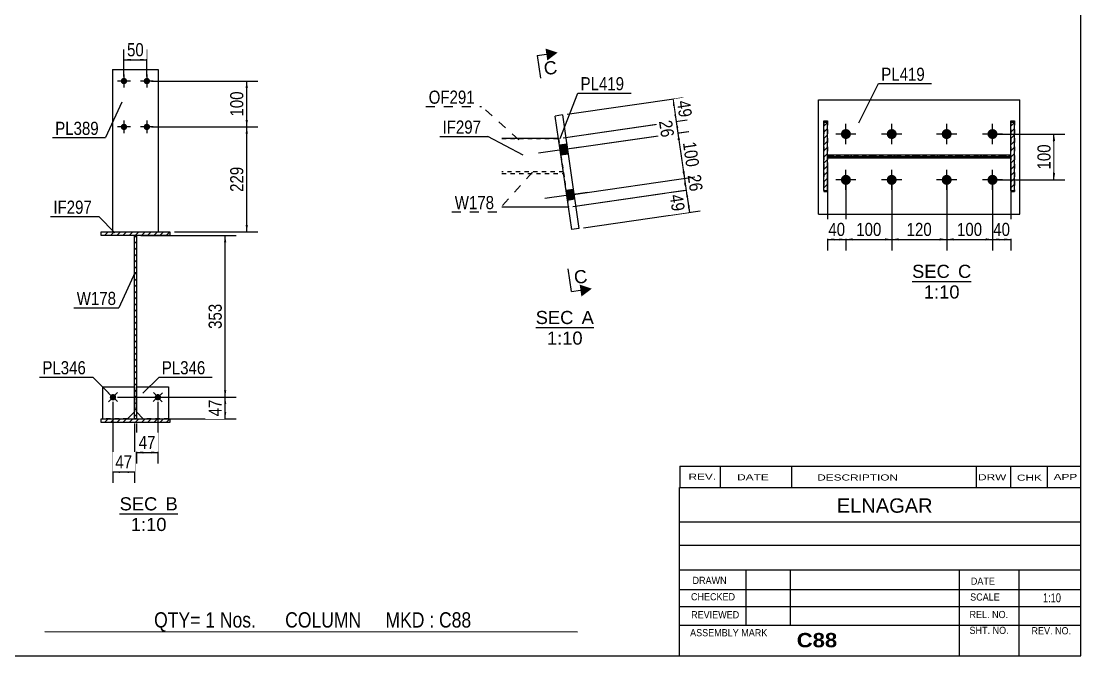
# Model space of a CAD drawing. Header units: millimetres. Extents: x -305 to 97, y -166 to 111.
# Drawn here: x -134.1 to 97.2, y -165.7 to -27.2 of the extents above; entities that cross this region are included whole.
import ezdxf

# ---------------------------------------------------------------- set-up
doc = ezdxf.new("R2010")
doc.units = ezdxf.units.MM
doc.linetypes.add('DXK_LINE_DOT1', pattern=[1.8814, 0.9407, -0.9407])
doc.linetypes.add('DXK_LINE_DOT2', pattern=[3.9198, 1.9599, -1.9599])
doc.styles.add('Arial', font='ARIAL.TTF', dxfattribs={"height": 0.2})
doc.styles.add('Arial Bold', font='ARIALBD.TTF', dxfattribs={"height": 0.2})
doc.styles.add('Arial Narrow', font='ARIALN.TTF', dxfattribs={"height": 0.2})

# ---------------------------------------------------------------- blocks, each defined once
blk = doc.blocks.new('Unknown-624481099-6954')
at = {"color": 5, "linetype": 'Continuous'}
for p, q in [((97.18, -165.67), (97.18, 111.33)), ((-302.82, -165.67), (97.18, -165.67))]:
    blk.add_line(p, q, dxfattribs=at)
blk = doc.blocks.new('Unknown-624481099-12 - 7461')
at = {"color": 1, "linetype": 'Continuous'}
blk.add_line((-21.82, -94.02), (-9.13, -94.02), dxfattribs=at)
at = {"color": 0, "linetype": 'Continuous'}
for points in [[(-13.6, -93.27), (-13.6, -90.27), (-21.82, -90.27), (-21.82, -93.27)], [(-9.13, -93.27), (-9.13, -90.27), (-11.8, -90.27), (-11.8, -93.27)], [(-11.59, -97.77), (-11.59, -94.77), (-19.37, -94.77), (-19.37, -97.77)]]:
    blk.add_wipeout(points, dxfattribs=at)
at = {"color": 136, "linetype": 'Continuous', "style": 'Arial'}
for s, height, p in [('SEC', 2.865, (-21.82, -93.27)), ('A', 2.87, (-11.8, -93.27)), ('1:10', 2.865, (-19.37, -97.77))]:
    blk.add_text(s, height=height, dxfattribs=at).set_placement(p)
blk = doc.blocks.new('Unknown-624481099-13 - 8792')
at = {"color": 1, "linetype": 'Continuous'}
blk.add_line((-112.65, -134.69), (-99.96, -134.69), dxfattribs=at)
at = {"color": 0, "linetype": 'Continuous'}
for points in [[(-104.43, -133.94), (-104.43, -130.94), (-112.65, -130.94), (-112.65, -133.94)], [(-99.96, -133.94), (-99.96, -130.94), (-102.63, -130.94), (-102.63, -133.94)], [(-102.41, -138.44), (-102.41, -135.44), (-110.2, -135.44), (-110.2, -138.44)]]:
    blk.add_wipeout(points, dxfattribs=at)
at = {"color": 136, "linetype": 'Continuous', "style": 'Arial'}
for s, height, p in [('SEC', 2.865, (-112.65, -133.94)), ('B', 2.87, (-102.63, -133.94)), ('1:10', 2.865, (-110.2, -138.44))]:
    blk.add_text(s, height=height, dxfattribs=at).set_placement(p)
blk = doc.blocks.new('Unknown-624481099-14 - 9789')
at = {"color": 1, "linetype": 'Continuous'}
blk.add_line((60.35, -83.95), (73.26, -83.95), dxfattribs=at)
at = {"color": 0, "linetype": 'Continuous'}
for points in [[(68.57, -83.2), (68.57, -80.2), (60.35, -80.2), (60.35, -83.2)], [(73.26, -83.2), (73.26, -80.2), (70.37, -80.2), (70.37, -83.2)], [(70.7, -87.7), (70.7, -84.7), (62.92, -84.7), (62.92, -87.7)]]:
    blk.add_wipeout(points, dxfattribs=at)
at = {"color": 136, "linetype": 'Continuous', "style": 'Arial'}
for s, height, p in [('SEC', 2.865, (60.35, -83.2)), ('C', 2.87, (70.37, -83.2)), ('1:10', 2.865, (62.92, -87.7))]:
    blk.add_text(s, height=height, dxfattribs=at).set_placement(p)
blk = doc.blocks.new('Part-624481099-7464 - 7461')
at = {"color": 7, "linetype": 'DXK_LINE_DOT1'}
for p, q in [((-29.2, -52.74), (-16.84, -52.74)), ((-16.84, -52.74), (-14.67, -67.74)), ((-14.67, -67.74), (-29.2, -67.74))]:
    blk.add_line(p, q, dxfattribs=at)
blk = doc.blocks.new('Part-624481099-7465 - 7461')
at = {"color": 2, "linetype": 'Continuous'}
for p, q in [((-16.84, -52.74), (-29.2, -52.74)), ((-14.67, -67.74), (-29.2, -67.74))]:
    blk.add_line(p, q, dxfattribs=at)
blk = doc.blocks.new('Part-624481099-7466 - 7461')
at = {"color": 2, "linetype": 'Continuous'}
for p, q in [((-15.96, -47.64), (-17.54, -47.87)), ((-13.96, -72.62), (-17.54, -47.87)), ((-15.96, -47.64), (-12.38, -72.39)), ((-12.38, -72.39), (-13.96, -72.62))]:
    blk.add_line(p, q, dxfattribs=at)
blk = doc.blocks.new('Part-624481099-7484 - 7461')
at = {"color": 7, "linetype": 'DXK_LINE_DOT1'}
for p, q in [((-15.78, -60.04), (-29.2, -60.04)), ((-15.78, -60.44), (-15.78, -60.04)), ((-29.2, -60.44), (-15.78, -60.44))]:
    blk.add_line(p, q, dxfattribs=at)
blk = doc.blocks.new('Bolt-624481099-7485 - 7461')
at = {"linetype": 'Continuous'}
for points in [[(-14.73, -56.16), (-15.04, -53.98), (-16.62, -54.21), (-16.31, -56.38)], [(-14.73, -56.16), (-15.04, -53.98), (-16.62, -54.21), (-16.31, -56.38)], [(-14.73, -56.16), (-15.04, -53.98), (-16.62, -54.21), (-16.31, -56.38)], [(-14.73, -56.16), (-15.04, -53.98), (-16.62, -54.21), (-16.31, -56.38)], [(-13.29, -66.05), (-13.61, -63.88), (-15.19, -64.1), (-14.88, -66.28)], [(-13.29, -66.05), (-13.61, -63.88), (-15.19, -64.1), (-14.88, -66.28)], [(-13.29, -66.05), (-13.61, -63.88), (-15.19, -64.1), (-14.88, -66.28)], [(-13.29, -66.05), (-13.61, -63.88), (-15.19, -64.1), (-14.88, -66.28)]]:
    blk.add_hatch(color=3, dxfattribs=at).paths.add_polyline_path(points)
at = {"color": 3, "linetype": 'Continuous'}
for p, q in [((-11.97, -54.65), (-21.22, -55.98)), ((-11.97, -54.65), (-21.22, -55.98)), ((-11.97, -54.65), (-21.22, -55.98)), ((-11.97, -54.65), (-21.22, -55.98)), ((-15.04, -53.98), (-16.62, -54.21)), ((-15.04, -53.98), (-16.62, -54.21)), ((-15.04, -53.98), (-16.62, -54.21)), ((-15.04, -53.98), (-16.62, -54.21)), ((-14.73, -56.16), (-16.31, -56.38)), ((-14.73, -56.16), (-16.31, -56.38)), ((-14.73, -56.16), (-16.31, -56.38)), ((-14.73, -56.16), (-16.31, -56.38)), ((-10.54, -64.54), (-19.79, -65.88)), ((-10.54, -64.54), (-19.79, -65.88)), ((-10.54, -64.54), (-19.79, -65.88)), ((-10.54, -64.54), (-19.79, -65.88)), ((-13.61, -63.88), (-15.19, -64.1)), ((-13.61, -63.88), (-15.19, -64.1)), ((-13.61, -63.88), (-15.19, -64.1)), ((-13.61, -63.88), (-15.19, -64.1)), ((-13.29, -66.05), (-14.88, -66.28)), ((-13.29, -66.05), (-14.88, -66.28)), ((-13.29, -66.05), (-14.88, -66.28)), ((-13.29, -66.05), (-14.88, -66.28))]:
    blk.add_line(p, q, dxfattribs=at)
blk = doc.blocks.new('Part-624481099-8803 - 8792')
at = {"color": 2, "linetype": 'Continuous'}
for p, q in [((-109, -106.94), (-102, -106.94)), ((-102, -106.94), (-102, -113.94)), ((-107.5, -113.94), (-109, -112.44))]:
    blk.add_line(p, q, dxfattribs=at)
at = {"color": 7, "linetype": 'DXK_LINE_DOT1'}
for p, q in [((-109, -112.44), (-109, -106.94)), ((-102, -113.94), (-107.5, -113.94))]:
    blk.add_line(p, q, dxfattribs=at)
blk = doc.blocks.new('Part-624481099-8793 - 8792')
at = {"linetype": 'Continuous'}
h = blk.add_hatch(dxfattribs=at)
h.set_pattern_fill('', scale=0.3, style=0, pattern_type=0)
h.set_pattern_definition([(45, (-101.701, -113.9426), (-0.67352, 0.67352), [])])
h.paths.add_polyline_path([(-101.7, -114.74), (-101.7, -113.94), (-116.7, -113.94), (-116.7, -114.74)])
at = {"color": 2, "linetype": 'Continuous'}
for p, q in [((-116.7, -114.74), (-116.7, -113.94)), ((-116.7, -113.94), (-101.7, -113.94)), ((-101.7, -114.74), (-116.7, -114.74)), ((-101.7, -113.94), (-101.7, -114.74))]:
    blk.add_line(p, q, dxfattribs=at)
blk = doc.blocks.new('Bolt-624481099-8818 - 8792')
at = {"linetype": 'Continuous'}
for points in [[(-111, -40.24, -1), (-112.4, -40.24, -1)], [(-106, -40.24, -1), (-107.4, -40.24, -1)], [(-111, -50.24, -1), (-112.4, -50.24, -1)], [(-106, -50.24, -1), (-107.4, -50.24, -1)]]:
    blk.add_hatch(color=3, dxfattribs=at).paths.add_polyline_path(points)
at = {"color": 3, "linetype": 'Continuous'}
for p, q in [((-111.7, -38.84), (-111.7, -41.64)), ((-106.7, -38.84), (-106.7, -41.64)), ((-110.3, -40.24), (-113.1, -40.24)), ((-105.3, -40.24), (-108.1, -40.24)), ((-110.3, -50.24), (-113.1, -50.24)), ((-111.7, -48.84), (-111.7, -51.64)), ((-105.3, -50.24), (-108.1, -50.24)), ((-106.7, -48.84), (-106.7, -51.64))]:
    blk.add_line(p, q, dxfattribs=at)
blk = doc.blocks.new('Part-624481099-8794 - 8792')
at = {"linetype": 'Continuous'}
h = blk.add_hatch(dxfattribs=at)
h.set_pattern_fill('', scale=0.3, style=0, pattern_type=0)
h.set_pattern_definition([(45, (-101.701, -73.1426), (-0.67352, 0.67352), [])])
h.paths.add_polyline_path([(-101.7, -73.94), (-101.7, -73.14), (-116.7, -73.14), (-116.7, -73.94)])
at = {"color": 2, "linetype": 'Continuous'}
for p, q in [((-116.7, -73.94), (-116.7, -73.14)), ((-116.7, -73.14), (-101.7, -73.14)), ((-101.7, -73.94), (-116.7, -73.94)), ((-101.7, -73.14), (-101.7, -73.94))]:
    blk.add_line(p, q, dxfattribs=at)
blk = doc.blocks.new('Part-624481099-8799 - 8792')
at = {"color": 2, "linetype": 'Continuous'}
for p, q in [((-114.2, -37.74), (-104.2, -37.74)), ((-114.2, -37.74), (-114.2, -73.14)), ((-104.2, -37.74), (-104.2, -73.14))]:
    blk.add_line(p, q, dxfattribs=at)
at = {"color": 7, "linetype": 'DXK_LINE_DOT1'}
blk.add_line((-114.2, -73.14), (-104.2, -73.14), dxfattribs=at)
blk = doc.blocks.new('Part-624481099-8800 - 8792')
at = {"color": 2, "linetype": 'Continuous'}
for p, q in [((-116.4, -106.94), (-109.4, -106.94)), ((-116.4, -106.94), (-116.4, -113.94)), ((-109.4, -112.44), (-110.9, -113.94))]:
    blk.add_line(p, q, dxfattribs=at)
at = {"color": 7, "linetype": 'DXK_LINE_DOT1'}
for p, q in [((-109.4, -106.94), (-109.4, -112.44)), ((-110.9, -113.94), (-116.4, -113.94))]:
    blk.add_line(p, q, dxfattribs=at)
blk = doc.blocks.new('Part-624481099-8813 - 8792')
at = {"linetype": 'Continuous'}
h = blk.add_hatch(dxfattribs=at)
h.set_pattern_fill('', scale=0.3, style=0, pattern_type=0)
h.set_pattern_definition([(45, (-109.001, -73.9426), (-0.67352, 0.67352), [])])
h.paths.add_polyline_path([(-109, -113.94), (-109, -73.94), (-109.4, -73.94), (-109.4, -113.94)])
at = {"color": 2, "linetype": 'Continuous'}
for p, q in [((-109.4, -113.94), (-109.4, -73.94)), ((-109.4, -73.94), (-109, -73.94)), ((-109, -73.94), (-109, -113.94)), ((-109, -113.94), (-109.4, -113.94))]:
    blk.add_line(p, q, dxfattribs=at)
blk = doc.blocks.new('Bolt-624481099-8819 - 8792')
at = {"linetype": 'Continuous'}
blk.add_hatch(color=3, dxfattribs=at).paths.add_polyline_path([(-113.62, -108.73, -1), (-114.58, -109.75, -1)])
at = {"color": 3, "linetype": 'Continuous'}
for p, q in [((-115.12, -108.28), (-113.08, -110.2)), ((-113.14, -108.22), (-115.06, -110.26))]:
    blk.add_line(p, q, dxfattribs=at)
blk = doc.blocks.new('Bolt-624481099-8822 - 8792')
at = {"linetype": 'Continuous'}
blk.add_hatch(color=3, dxfattribs=at).paths.add_polyline_path([(-103.82, -109.75, -1), (-104.78, -108.73, -1)])
at = {"color": 3, "linetype": 'Continuous'}
for p, q in [((-103.28, -108.28), (-105.32, -110.2)), ((-103.34, -110.26), (-105.26, -108.22))]:
    blk.add_line(p, q, dxfattribs=at)
blk = doc.blocks.new('Part-624481099-9792 - 9789')
at = {"color": 2, "linetype": 'Continuous'}
for p, q in [((39.9, -69.3), (39.9, -44.3)), ((39.9, -44.3), (83.9, -44.3)), ((83.9, -69.3), (83.9, -44.3)), ((39.9, -69.3), (83.9, -69.3))]:
    blk.add_line(p, q, dxfattribs=at)
blk = doc.blocks.new('Part-624481099-9790 - 9789')
at = {"linetype": 'Continuous'}
h = blk.add_hatch(dxfattribs=at)
h.set_pattern_fill('', scale=0.3, style=0, pattern_type=0)
h.set_pattern_definition([(45, (41.9017, -64.0974), (-0.67352, 0.67352), [])])
h.paths.add_polyline_path([(41.1, -64.1), (41.9, -64.1), (41.9, -48.94), (41.1, -48.94)])
at = {"color": 7, "linetype": 'DXK_LINE_DOT1'}
for p, q in [((41.1, -48.94), (41.1, -64.1)), ((41.1, -49.22), (41.9, -49.22)), ((41.9, -48.94), (41.9, -64.1))]:
    blk.add_line(p, q, dxfattribs=at)
at = {"color": 2, "linetype": 'Continuous'}
for p, q in [((41.1, -48.94), (41.9, -48.94)), ((41.1, -64.1), (41.1, -48.94)), ((41.9, -64.1), (41.9, -48.94)), ((41.1, -64.1), (41.1, -64.37)), ((41.1, -64.1), (41.9, -64.1)), ((41.1, -64.37), (41.9, -64.37)), ((41.9, -64.1), (41.9, -64.37))]:
    blk.add_line(p, q, dxfattribs=at)
blk = doc.blocks.new('Part-624481099-9791 - 9789')
at = {"linetype": 'Continuous'}
h = blk.add_hatch(dxfattribs=at)
h.set_pattern_fill('', scale=0.3, style=0, pattern_type=0)
h.set_pattern_definition([(45, (82.7017, -64.0974), (-0.67352, 0.67352), [])])
h.paths.add_polyline_path([(81.9, -64.1), (82.7, -64.1), (82.7, -48.94), (81.9, -48.94)])
at = {"color": 7, "linetype": 'DXK_LINE_DOT1'}
for p, q in [((81.9, -48.94), (81.9, -64.1)), ((81.9, -49.22), (82.7, -49.22)), ((82.7, -48.94), (82.7, -64.1))]:
    blk.add_line(p, q, dxfattribs=at)
at = {"color": 2, "linetype": 'Continuous'}
for p, q in [((81.9, -48.94), (82.7, -48.94)), ((81.9, -64.1), (81.9, -48.94)), ((82.7, -64.1), (82.7, -48.94)), ((81.9, -64.1), (81.9, -64.37)), ((81.9, -64.1), (82.7, -64.1)), ((81.9, -64.37), (82.7, -64.37)), ((82.7, -64.1), (82.7, -64.37))]:
    blk.add_line(p, q, dxfattribs=at)
blk = doc.blocks.new('Part-624481099-9817 - 9789')
at = {"linetype": 'Continuous'}
h = blk.add_hatch(dxfattribs=at)
h.set_pattern_fill('', scale=0.3, style=0, pattern_type=0)
h.set_pattern_definition([(45, (81.9017, -56.7215), (-0.67352, 0.67352), [])])
h.paths.add_polyline_path([(41.9, -56.72), (81.9, -56.72), (81.9, -56.32), (41.9, -56.32)])
at = {"color": 2, "linetype": 'Continuous'}
for p, q in [((41.9, -56.32), (81.9, -56.32)), ((41.9, -56.72), (41.9, -56.32)), ((41.9, -56.72), (81.9, -56.72)), ((41.9, -56.99), (81.9, -56.99)), ((81.9, -56.72), (81.9, -56.32))]:
    blk.add_line(p, q, dxfattribs=at)
at = {"color": 7, "linetype": 'DXK_LINE_DOT1'}
blk.add_line((41.9, -56.59), (81.9, -56.59), dxfattribs=at)
blk = doc.blocks.new('Bolt-624481099-9818 - 9789')
at = {"linetype": 'Continuous'}
for points in [[(45.9, -52.9, -1), (45.9, -50.7, -1)], [(55.9, -52.9, -1), (55.9, -50.7, -1)], [(67.9, -52.9, -1), (67.9, -50.7, -1)], [(77.9, -52.9, -1), (77.9, -50.7, -1)], [(45.9, -62.9, -1), (45.9, -60.7, -1)], [(55.9, -62.9, -1), (55.9, -60.7, -1)], [(67.9, -62.9, -1), (67.9, -60.7, -1)], [(77.9, -62.9, -1), (77.9, -60.7, -1)]]:
    blk.add_hatch(color=3, dxfattribs=at).paths.add_polyline_path(points)
at = {"color": 3, "linetype": 'Continuous'}
for p, q in [((45.9, -54), (45.9, -49.6)), ((55.9, -54), (55.9, -49.6)), ((67.9, -54), (67.9, -49.6)), ((77.9, -54), (77.9, -49.6)), ((48.1, -51.8), (43.7, -51.8)), ((58.1, -51.8), (53.7, -51.8)), ((70.1, -51.8), (65.7, -51.8)), ((80.1, -51.8), (75.7, -51.8)), ((45.9, -64), (45.9, -59.6)), ((55.9, -64), (55.9, -59.6)), ((67.9, -64), (67.9, -59.6)), ((77.9, -64), (77.9, -59.6)), ((48.1, -61.8), (43.7, -61.8)), ((58.1, -61.8), (53.7, -61.8)), ((70.1, -61.8), (65.7, -61.8)), ((80.1, -61.8), (75.7, -61.8))]:
    blk.add_line(p, q, dxfattribs=at)
blk = doc.blocks.new('StraightDimension-624481099-8491 - 7461')
at = {"linetype": 'Continuous'}
for points in [[(8.13, -45.68), (8.16, -44.16), (8.63, -45.61)], [(8.9, -47.51), (8.87, -49.03), (8.41, -47.58)]]:
    blk.add_hatch(color=7, dxfattribs=at).paths.add_polyline_path(points)
at = {"color": 7, "linetype": 'Continuous'}
for p, q in [((-14.97, -47.5), (10.39, -43.83)), ((8.16, -44.16), (8.87, -49.03)), ((-15.85, -52.6), (11.09, -48.71))]:
    blk.add_line(p, q, dxfattribs=at)
at = {"color": 0}
blk.add_wipeout([(9.01, -48.97), (13.17, -48.37), (12.47, -43.57), (8.32, -44.17)], dxfattribs=at)
at = {"color": 3, "style": 'Arial Narrow'}
blk.add_text('49', height=2.863, rotation=-81.7725, dxfattribs=at).set_placement((9, -44.68))
blk = doc.blocks.new('StraightDimension-624481099-8487 - 7461')
at = {"linetype": 'Continuous'}
for points in [[(11, -65.55), (11.04, -64.03), (11.5, -65.48)], [(11.77, -67.38), (11.74, -68.9), (11.28, -67.45)]]:
    blk.add_hatch(color=7, dxfattribs=at).paths.add_polyline_path(points)
at = {"color": 7, "linetype": 'Continuous'}
for p, q in [((-13.68, -67.6), (13.41, -63.68)), ((11.04, -64.03), (11.74, -68.9)), ((-11.39, -72.24), (14.12, -68.56))]:
    blk.add_line(p, q, dxfattribs=at)
at = {"color": 0}
blk.add_wipeout([(7.43, -69.49), (11.59, -68.89), (10.89, -64.08), (6.74, -64.68)], dxfattribs=at)
at = {"color": 3, "style": 'Arial Narrow'}
blk.add_text('49', height=2.863, rotation=-81.7725, dxfattribs=at).set_placement((7.42, -65.19))
blk = doc.blocks.new('StraightDimension-624481099-8488 - 7461')
at = {"linetype": 'Continuous'}
for points in [[(10.63, -63), (10.67, -61.48), (11.13, -62.93)], [(11.07, -62.51), (11.04, -64.03), (10.57, -62.58)]]:
    blk.add_hatch(color=7, dxfattribs=at).paths.add_polyline_path(points)
at = {"color": 7, "linetype": 'Continuous'}
for p, q in [((-14.05, -65.05), (12.89, -61.15)), ((10.67, -61.48), (11.04, -64.03)), ((-13.68, -67.6), (13.26, -63.71))]:
    blk.add_line(p, q, dxfattribs=at)
at = {"color": 0}
blk.add_wipeout([(11.35, -65.13), (15.5, -64.53), (14.81, -59.73), (10.65, -60.33)], dxfattribs=at)
at = {"color": 3, "style": 'Arial Narrow'}
blk.add_text('26', height=2.863, rotation=-81.7725, dxfattribs=at).set_placement((11.33, -60.84))
blk = doc.blocks.new('StraightDimension-624481099-8489 - 7461')
at = {"linetype": 'Continuous'}
for points in [[(9.2, -53.1), (9.24, -51.58), (9.7, -53.03)], [(10.7, -59.96), (10.67, -61.48), (10.21, -60.03)]]:
    blk.add_hatch(color=7, dxfattribs=at).paths.add_polyline_path(points)
at = {"color": 7, "linetype": 'Continuous'}
for p, q in [((-13.89, -54.92), (11.46, -51.26)), ((9.24, -51.58), (10.67, -61.48)), ((-14.05, -65.05), (12.89, -61.15))]:
    blk.add_line(p, q, dxfattribs=at)
at = {"color": 0}
blk.add_wipeout([(10.58, -59.81), (14.74, -59.21), (13.78, -52.6), (9.62, -53.2)], dxfattribs=at)
at = {"color": 3, "style": 'Arial Narrow'}
blk.add_text('100', height=2.863, rotation=-81.7725, dxfattribs=at).set_placement((10.3, -53.71))
blk = doc.blocks.new('StraightDimension-624481099-8490 - 7461')
at = {"linetype": 'Continuous'}
for points in [[(9.27, -50.06), (9.24, -51.58), (8.77, -50.13)], [(8.84, -50.55), (8.87, -49.03), (9.33, -50.48)]]:
    blk.add_hatch(color=7, dxfattribs=at).paths.add_polyline_path(points)
at = {"color": 7, "linetype": 'Continuous'}
for p, q in [((-15.85, -52.6), (11.24, -48.68)), ((8.87, -49.03), (9.24, -51.58)), ((-13.89, -54.92), (11.61, -51.24))]:
    blk.add_line(p, q, dxfattribs=at)
at = {"color": 0}
blk.add_wipeout([(5.09, -53.33), (9.25, -52.73), (8.56, -47.92), (4.4, -48.52)], dxfattribs=at)
at = {"color": 3, "style": 'Arial Narrow'}
blk.add_text('26', height=2.863, rotation=-81.7725, dxfattribs=at).set_placement((5.08, -49.03))
blk = doc.blocks.new('StraightDimension-624481099-8988 - 8792')
at = {"linetype": 'Continuous'}
for points in [[(-89.86, -110.74), (-89.61, -109.24), (-89.36, -110.74)], [(-89.36, -112.44), (-89.61, -113.94), (-89.86, -112.44)]]:
    blk.add_hatch(color=7, dxfattribs=at).paths.add_polyline_path(points)
at = {"color": 7, "linetype": 'Continuous'}
for p, q in [((-113.1, -109.24), (-87.21, -109.24)), ((-89.61, -113.94), (-89.61, -109.24)), ((-108, -113.94), (-87.21, -113.94))]:
    blk.add_line(p, q, dxfattribs=at)
at = {"color": 0}
blk.add_wipeout([(-89.76, -109.16), (-93.96, -109.16), (-93.96, -114.02), (-89.76, -114.02)], dxfattribs=at)
at = {"color": 3, "style": 'Arial Narrow'}
blk.add_text('47', height=2.863, rotation=90.0002, dxfattribs=at).set_placement((-90.36, -113.42))
blk = doc.blocks.new('StraightDimension-624481099-9149 - 8792')
at = {"linetype": 'Continuous'}
for points in [[(-85.15, -51.74), (-84.9, -50.24), (-84.65, -51.74)], [(-84.65, -71.64), (-84.9, -73.14), (-85.15, -71.64)]]:
    blk.add_hatch(color=7, dxfattribs=at).paths.add_polyline_path(points)
at = {"color": 7, "linetype": 'Continuous'}
for p, q in [((-105.7, -50.24), (-82.5, -50.24)), ((-84.9, -73.14), (-84.9, -50.24)), ((-100.7, -73.14), (-82.5, -73.14))]:
    blk.add_line(p, q, dxfattribs=at)
at = {"color": 0}
blk.add_wipeout([(-85.05, -58.35), (-89.25, -58.35), (-89.25, -65.03), (-85.05, -65.03)], dxfattribs=at)
at = {"color": 3, "style": 'Arial Narrow'}
blk.add_text('229', height=2.863, rotation=90.0002, dxfattribs=at).set_placement((-85.65, -64.43))
blk = doc.blocks.new('StraightDimension-624481099-8975 - 8792')
at = {"linetype": 'Continuous'}
for points in [[(-110.2, -35.83), (-111.7, -35.58), (-110.2, -35.33)], [(-108.2, -35.33), (-106.7, -35.58), (-108.2, -35.83)]]:
    blk.add_hatch(color=7, dxfattribs=at).paths.add_polyline_path(points)
at = {"color": 7, "linetype": 'Continuous'}
for p, q in [((-111.7, -39.24), (-111.7, -33.33)), ((-106.7, -39.24), (-106.7, -33.33)), ((-111.7, -35.58), (-106.7, -35.58))]:
    blk.add_line(p, q, dxfattribs=at)
at = {"color": 0}
blk.add_wipeout([(-106.77, -35.43), (-106.77, -31.23), (-111.63, -31.23), (-111.63, -35.43)], dxfattribs=at)
at = {"color": 3, "style": 'Arial Narrow'}
blk.add_text('50', height=2.863, dxfattribs=at).set_placement((-111.03, -34.83))
blk = doc.blocks.new('StraightDimension-624481099-8965 - 8792')
at = {"linetype": 'Continuous'}
for points in [[(-107.5, -121.54), (-109, -121.29), (-107.5, -121.04)], [(-105.8, -121.04), (-104.3, -121.29), (-105.8, -121.54)]]:
    blk.add_hatch(color=7, dxfattribs=at).paths.add_polyline_path(points)
at = {"color": 7, "linetype": 'Continuous'}
for p, q in [((-104.3, -110.24), (-104.3, -123.69)), ((-109, -114.94), (-109, -123.69)), ((-109, -121.29), (-104.3, -121.29))]:
    blk.add_line(p, q, dxfattribs=at)
at = {"color": 0}
blk.add_wipeout([(-104.22, -121.14), (-104.22, -116.94), (-109.08, -116.94), (-109.08, -121.14)], dxfattribs=at)
at = {"color": 3, "style": 'Arial Narrow'}
blk.add_text('47', height=2.863, dxfattribs=at).set_placement((-108.48, -120.54))
blk = doc.blocks.new('StraightDimension-624481099-8970 - 8792')
at = {"linetype": 'Continuous'}
for points in [[(-112.6, -125.79), (-114.1, -125.54), (-112.6, -125.29)], [(-110.9, -125.29), (-109.4, -125.54), (-110.9, -125.79)]]:
    blk.add_hatch(color=7, dxfattribs=at).paths.add_polyline_path(points)
at = {"color": 7, "linetype": 'Continuous'}
for p, q in [((-114.1, -110.24), (-114.1, -127.94)), ((-109.4, -114.94), (-109.4, -127.94)), ((-114.1, -125.54), (-109.4, -125.54))]:
    blk.add_line(p, q, dxfattribs=at)
at = {"color": 0}
blk.add_wipeout([(-109.32, -125.39), (-109.32, -121.19), (-114.18, -121.19), (-114.18, -125.39)], dxfattribs=at)
at = {"color": 3, "style": 'Arial Narrow'}
blk.add_text('47', height=2.863, dxfattribs=at).set_placement((-113.58, -124.79))
blk = doc.blocks.new('StraightDimension-624481099-8987 - 8792')
at = {"linetype": 'Continuous'}
for points in [[(-89.86, -75.44), (-89.61, -73.94), (-89.36, -75.44)], [(-89.36, -107.74), (-89.61, -109.24), (-89.86, -107.74)]]:
    blk.add_hatch(color=7, dxfattribs=at).paths.add_polyline_path(points)
at = {"color": 7, "linetype": 'Continuous'}
for p, q in [((-108, -73.94), (-87.21, -73.94)), ((-89.61, -109.24), (-89.61, -73.94)), ((-113.1, -109.24), (-87.21, -109.24))]:
    blk.add_line(p, q, dxfattribs=at)
at = {"color": 0}
blk.add_wipeout([(-89.76, -88.25), (-93.96, -88.25), (-93.96, -94.93), (-89.76, -94.93)], dxfattribs=at)
at = {"color": 3, "style": 'Arial Narrow'}
blk.add_text('353', height=2.863, rotation=90.0002, dxfattribs=at).set_placement((-90.36, -94.33))
blk = doc.blocks.new('StraightDimension-624481099-9148 - 8792')
at = {"linetype": 'Continuous'}
for points in [[(-85.15, -41.74), (-84.9, -40.24), (-84.65, -41.74)], [(-84.65, -48.74), (-84.9, -50.24), (-85.15, -48.74)]]:
    blk.add_hatch(color=7, dxfattribs=at).paths.add_polyline_path(points)
at = {"color": 7, "linetype": 'Continuous'}
for p, q in [((-105.7, -40.24), (-82.5, -40.24)), ((-84.9, -50.24), (-84.9, -40.24)), ((-105.7, -50.24), (-82.5, -50.24))]:
    blk.add_line(p, q, dxfattribs=at)
at = {"color": 0}
blk.add_wipeout([(-85.05, -41.9), (-89.25, -41.9), (-89.25, -48.58), (-85.05, -48.58)], dxfattribs=at)
at = {"color": 3, "style": 'Arial Narrow'}
blk.add_text('100', height=2.863, rotation=90.0002, dxfattribs=at).set_placement((-85.65, -47.98))
blk = doc.blocks.new('StraightDimension-624481099-9875 - 9789')
at = {"linetype": 'Continuous'}
for points in [[(79.4, -75.05), (77.9, -74.8), (79.4, -74.55)], [(80.4, -74.55), (81.9, -74.8), (80.4, -75.05)]]:
    blk.add_hatch(color=7, dxfattribs=at).paths.add_polyline_path(points)
at = {"color": 7, "linetype": 'Continuous'}
for p, q in [((81.9, -57.99), (81.9, -77.2)), ((77.9, -62.8), (77.9, -77.2)), ((77.9, -74.8), (81.9, -74.8))]:
    blk.add_line(p, q, dxfattribs=at)
at = {"color": 0}
blk.add_wipeout([(82.33, -74.65), (82.33, -70.45), (77.47, -70.45), (77.47, -74.65)], dxfattribs=at)
at = {"color": 3, "style": 'Arial Narrow'}
blk.add_text('40', height=2.863, dxfattribs=at).set_placement((78.07, -74.05))
blk = doc.blocks.new('StraightDimension-624481099-9876 - 9789')
at = {"linetype": 'Continuous'}
for points in [[(69.4, -75.05), (67.9, -74.8), (69.4, -74.55)], [(76.4, -74.55), (77.9, -74.8), (76.4, -75.05)]]:
    blk.add_hatch(color=7, dxfattribs=at).paths.add_polyline_path(points)
at = {"color": 7, "linetype": 'Continuous'}
for p, q in [((67.9, -62.8), (67.9, -77.2)), ((77.9, -62.8), (77.9, -77.2)), ((67.9, -74.8), (77.9, -74.8))]:
    blk.add_line(p, q, dxfattribs=at)
at = {"color": 0}
blk.add_wipeout([(76.24, -74.65), (76.24, -70.45), (69.56, -70.45), (69.56, -74.65)], dxfattribs=at)
at = {"color": 3, "style": 'Arial Narrow'}
blk.add_text('100', height=2.863, dxfattribs=at).set_placement((70.16, -74.05))
blk = doc.blocks.new('StraightDimension-624481099-9877 - 9789')
at = {"linetype": 'Continuous'}
for points in [[(57.4, -75.05), (55.9, -74.8), (57.4, -74.55)], [(66.4, -74.55), (67.9, -74.8), (66.4, -75.05)]]:
    blk.add_hatch(color=7, dxfattribs=at).paths.add_polyline_path(points)
at = {"color": 7, "linetype": 'Continuous'}
for p, q in [((55.9, -62.8), (55.9, -77.2)), ((67.9, -62.8), (67.9, -77.2)), ((55.9, -74.8), (67.9, -74.8))]:
    blk.add_line(p, q, dxfattribs=at)
at = {"color": 0}
blk.add_wipeout([(65.24, -74.65), (65.24, -70.45), (58.56, -70.45), (58.56, -74.65)], dxfattribs=at)
at = {"color": 3, "style": 'Arial Narrow'}
blk.add_text('120', height=2.863, dxfattribs=at).set_placement((59.16, -74.05))
blk = doc.blocks.new('StraightDimension-624481099-9878 - 9789')
at = {"linetype": 'Continuous'}
for points in [[(47.4, -75.05), (45.9, -74.8), (47.4, -74.55)], [(54.4, -74.55), (55.9, -74.8), (54.4, -75.05)]]:
    blk.add_hatch(color=7, dxfattribs=at).paths.add_polyline_path(points)
at = {"color": 7, "linetype": 'Continuous'}
for p, q in [((45.9, -62.8), (45.9, -77.2)), ((55.9, -62.8), (55.9, -77.2)), ((45.9, -74.8), (55.9, -74.8))]:
    blk.add_line(p, q, dxfattribs=at)
at = {"color": 0}
blk.add_wipeout([(54.24, -74.65), (54.24, -70.45), (47.56, -70.45), (47.56, -74.65)], dxfattribs=at)
at = {"color": 3, "style": 'Arial Narrow'}
blk.add_text('100', height=2.863, dxfattribs=at).set_placement((48.16, -74.05))
blk = doc.blocks.new('StraightDimension-624481099-9879 - 9789')
at = {"linetype": 'Continuous'}
for points in [[(43.4, -75.05), (41.9, -74.8), (43.4, -74.55)], [(44.4, -74.55), (45.9, -74.8), (44.4, -75.05)]]:
    blk.add_hatch(color=7, dxfattribs=at).paths.add_polyline_path(points)
at = {"color": 7, "linetype": 'Continuous'}
for p, q in [((41.9, -57.99), (41.9, -77.2)), ((45.9, -62.8), (45.9, -77.2)), ((41.9, -74.8), (45.9, -74.8))]:
    blk.add_line(p, q, dxfattribs=at)
at = {"color": 0}
blk.add_wipeout([(46.33, -74.65), (46.33, -70.45), (41.47, -70.45), (41.47, -74.65)], dxfattribs=at)
at = {"color": 3, "style": 'Arial Narrow'}
blk.add_text('40', height=2.863, dxfattribs=at).set_placement((42.07, -74.05))
blk = doc.blocks.new('StraightDimension-624481099-9895 - 9789')
at = {"linetype": 'Continuous'}
for points in [[(91.07, -53.3), (91.32, -51.8), (91.57, -53.3)], [(91.57, -60.3), (91.32, -61.8), (91.07, -60.3)]]:
    blk.add_hatch(color=7, dxfattribs=at).paths.add_polyline_path(points)
at = {"color": 7, "linetype": 'Continuous'}
for p, q in [((78.9, -51.8), (93.72, -51.8)), ((91.32, -61.8), (91.32, -51.8)), ((78.9, -61.8), (93.72, -61.8))]:
    blk.add_line(p, q, dxfattribs=at)
at = {"color": 0}
blk.add_wipeout([(91.17, -53.45), (86.97, -53.45), (86.97, -60.14), (91.17, -60.14)], dxfattribs=at)
at = {"color": 3, "style": 'Arial Narrow'}
blk.add_text('100', height=2.863, rotation=90.0002, dxfattribs=at).set_placement((90.57, -59.54))
blk = doc.blocks.new('CBS_REVISION-624481099-9949')
at = {"color": 7, "linetype": 'Continuous'}
for p, q in [((9.67, -124.29), (97.17, -124.29)), ((9.67, -124.29), (9.67, -128.92)), ((18.47, -124.29), (18.47, -128.92)), ((34.06, -124.29), (34.06, -128.86)), ((74.32, -124.29), (74.32, -128.92)), ((81.86, -124.29), (81.86, -128.92)), ((89.81, -124.29), (89.81, -128.92)), ((9.67, -128.92), (97.17, -128.92))]:
    blk.add_line(p, q, dxfattribs=at)
at = {"color": 7, "style": 'Arial Narrow', "width": 1.7}
for s, height, p in [('REV.', 1.326, (11.54, -127.25)), ('DATE', 1.326, (22.16, -127.36)), ('DESCRIPTION', 1.3257, (39.64, -127.42)), ('DRW', 1.326, (74.75, -127.36)), ('CHK', 1.326, (83.24, -127.45)), ('APP', 1.326, (91.24, -127.29))]:
    blk.add_text(s, height=height, dxfattribs=at).set_placement(p)
blk = doc.blocks.new('CBS_CALLOFF-624481099-9947')
at = {"color": 7, "linetype": 'Continuous'}
blk.add_line((-128.94, -160.4), (-12.71, -160.42), dxfattribs=at)
at = {"color": 3, "linetype": 'Continuous', "style": 'Arial Narrow'}
blk.add_text('QTY= 1 Nos.      COLUMN     MKD : C88', height=3.3405, dxfattribs=at).set_placement((-105.12, -159.51))
blk = doc.blocks.new('CBS_NAME_BLOG-624481099-9948')
at = {"color": 7, "linetype": 'Continuous'}
for p, q in [((9.59, -128.92), (97.11, -128.92)), ((9.59, -165.63), (9.59, -128.93)), ((9.59, -136.46), (97.11, -136.46)), ((9.66, -141.51), (97.18, -141.51)), ((9.59, -146.89), (97.11, -146.89)), ((24.11, -158.99), (24.11, -146.89)), ((33.8, -158.97), (33.8, -146.9)), ((70.71, -165.63), (70.71, -146.9)), ((83.76, -165.63), (83.76, -146.89)), ((9.6, -151.19), (97.18, -151.17)), ((9.59, -154.93), (97.11, -154.93)), ((9.59, -158.97), (97.11, -158.97)), ((9.59, -165.67), (97.18, -165.67))]:
    blk.add_line(p, q, dxfattribs=at)
at = {"color": 3, "linetype": 'Continuous', "style": 'Arial'}
blk.add_text('ELNAGAR', height=3.133, dxfattribs=at).set_placement((43.91, -134.45))
at = {"color": 3, "linetype": 'Continuous'}
for s, height, style, width, p in [('DRAWN', 1.566, 'Arial', 0.9, (12.42, -149.99)), ('DATE', 1.566, 'Arial', 0.9, (73.18, -150.16)), ('CHECKED', 1.566, 'Arial', 0.9, (12.08, -153.57)), ('SCALE', 1.566, 'Arial', 0.9, (73.03, -153.63)), ('1:10', 1.957, 'Arial Narrow', 0.9, (88.92, -153.99)), ('REVIEWED', 1.566, 'Arial', 0.9, (12.11, -157.49)), ('REL. NO.', 1.566, 'Arial', 0.9, (72.89, -157.44)), ('SHT. NO.', 1.566, 'Arial', 0.9, (72.89, -160.9)), ('REV. NO.', 1.566, 'Arial', 0.9, (86.41, -160.99)), ('ASSEMBLY MARK', 1.5663, 'Arial', 0.9, (11.89, -161.42)), ('C88', 3.131, 'Arial Bold', 1.1, (35.17, -163.82))]:
    blk.add_text(s, height=height, dxfattribs=dict(at, style=style, width=width)).set_placement(p)
blk = doc.blocks.new('Mark-624481099-7506 - 7461')
at = {"color": 7, "linetype": 'DXK_LINE_DOT2'}
blk.add_line((-25.47, -53.08), (-33.63, -45.79), dxfattribs=at)
at = {"color": 0}
blk.add_wipeout([(-35.13, -45.19), (-35.13, -42.19), (-45.18, -42.19), (-45.18, -45.19)], dxfattribs=at)
blk.add_wipeout([(-35.13, -45.19), (-35.13, -42.19), (-45.18, -42.19), (-45.18, -45.19)], dxfattribs=at)
at = {"color": 7, "linetype": 'DXK_LINE_DOT2'}
blk.add_line((-45.78, -45.79), (-33.63, -45.79), dxfattribs=at)
at = {"color": 3, "style": 'Arial Narrow'}
blk.add_text('OF291', height=2.863, dxfattribs=at).set_placement((-45.18, -45.19))
blk = doc.blocks.new('Mark-624481099-7509 - 7461')
at = {"color": 7, "linetype": 'Continuous'}
blk.add_line((-24.57, -56.41), (-32.24, -52.32), dxfattribs=at)
at = {"color": 0}
blk.add_wipeout([(-33.74, -51.72), (-33.74, -48.72), (-42.15, -48.72), (-42.15, -51.72)], dxfattribs=at)
blk.add_wipeout([(-33.74, -51.72), (-33.74, -48.72), (-42.15, -48.72), (-42.15, -51.72)], dxfattribs=at)
at = {"color": 7, "linetype": 'Continuous'}
blk.add_line((-42.75, -52.32), (-32.24, -52.32), dxfattribs=at)
at = {"color": 3, "style": 'Arial Narrow'}
blk.add_text('IF297', height=2.863, dxfattribs=at).set_placement((-42.15, -51.72))
blk = doc.blocks.new('Mark-624481099-7512 - 7461')
at = {"color": 0}
blk.add_wipeout([(-2.51, -42.25), (-2.51, -39.25), (-12.02, -39.25), (-12.02, -42.25)], dxfattribs=at)
blk.add_wipeout([(-2.51, -42.25), (-2.51, -39.25), (-12.02, -39.25), (-12.02, -42.25)], dxfattribs=at)
at = {"color": 7, "linetype": 'Continuous'}
for p, q in [((-16.46, -52.75), (-12.62, -42.85)), ((-12.62, -42.85), (-1.01, -42.85))]:
    blk.add_line(p, q, dxfattribs=at)
at = {"color": 3, "style": 'Arial Narrow'}
blk.add_text('PL419', height=2.863, dxfattribs=at).set_placement((-12.02, -42.25))
blk = doc.blocks.new('Mark-624481099-7515 - 7461')
at = {"color": 0}
blk.add_wipeout([(-30.91, -68.2), (-30.91, -65.2), (-39.49, -65.2), (-39.49, -68.2)], dxfattribs=at)
blk.add_wipeout([(-30.91, -68.2), (-30.91, -65.2), (-39.49, -65.2), (-39.49, -68.2)], dxfattribs=at)
at = {"color": 7, "linetype": 'DXK_LINE_DOT2'}
for p in [(-22.51, -60.1), (-40.09, -68.8)]:
    blk.add_line(p, (-30.31, -68.8), dxfattribs=at)
at = {"color": 3, "style": 'Arial Narrow'}
blk.add_text('W178', height=2.863, dxfattribs=at).set_placement((-39.49, -68.2))
blk = doc.blocks.new('SectionMark-624481099-9846 - 7461')
at = {"color": 7, "linetype": 'Continuous'}
blk.add_line((-14.02, -86.2), (-12.04, -85.91), dxfattribs=at)
at = {"color": 0, "linetype": 'Continuous'}
for points in [[(-16.98, -38.56), (-17.41, -35.59), (-20.27, -36.01), (-19.84, -38.98)], [(-10.39, -84.16), (-10.82, -81.19), (-13.67, -81.6), (-13.24, -84.57)]]:
    blk.add_wipeout(points, dxfattribs=at)
at = {"linetype": 'Continuous'}
for points in [[(-19.67, -33.14), (-17.02, -34.02), (-19.29, -35.74)], [(-12.22, -84.67), (-9.57, -85.55), (-11.84, -87.27)]]:
    blk.add_hatch(color=7, dxfattribs=at).paths.add_polyline_path(points)
at = {"color": 7, "linetype": 'Continuous'}
for p, q in [((-21.47, -34.67), (-19.49, -34.38)), ((-21.47, -34.67), (-20.75, -39.61)), ((-14.02, -86.2), (-14.74, -81.25))]:
    blk.add_line(p, q, dxfattribs=at)
at = {"color": 136, "linetype": 'Continuous', "style": 'Arial'}
for p in [(-19.84, -38.98), (-13.24, -84.57)]:
    blk.add_text('C', height=2.87, rotation=8.2277, dxfattribs=at).set_placement(p)
blk = doc.blocks.new('Mark-624481099-8859 - 8792')
at = {"color": 0}
blk.add_wipeout([(-113.43, -89.11), (-113.43, -86.11), (-122.01, -86.11), (-122.01, -89.11)], dxfattribs=at)
blk.add_wipeout([(-113.43, -89.11), (-113.43, -86.11), (-122.01, -86.11), (-122.01, -89.11)], dxfattribs=at)
at = {"color": 7, "linetype": 'Continuous'}
for p in [(-109.29, -81.97), (-122.61, -89.71)]:
    blk.add_line(p, (-112.83, -89.71), dxfattribs=at)
at = {"color": 3, "style": 'Arial Narrow'}
blk.add_text('W178', height=2.863, dxfattribs=at).set_placement((-122.01, -89.11))
blk = doc.blocks.new('Mark-624481099-8847 - 8792')
at = {"color": 7, "linetype": 'Continuous'}
blk.add_line((-113.67, -73.33), (-117.21, -69.8), dxfattribs=at)
at = {"color": 0}
blk.add_wipeout([(-118.71, -69.2), (-118.71, -66.2), (-127.11, -66.2), (-127.11, -69.2)], dxfattribs=at)
blk.add_wipeout([(-118.71, -69.2), (-118.71, -66.2), (-127.11, -66.2), (-127.11, -69.2)], dxfattribs=at)
at = {"color": 7, "linetype": 'Continuous'}
blk.add_line((-127.71, -69.8), (-117.21, -69.8), dxfattribs=at)
at = {"color": 3, "style": 'Arial Narrow'}
blk.add_text('IF297', height=2.863, dxfattribs=at).set_placement((-127.11, -69.2))
blk = doc.blocks.new('Mark-624481099-9113 - 8792')
at = {"color": 0}
blk.add_wipeout([(-93.93, -104.24), (-93.93, -101.24), (-103.44, -101.24), (-103.44, -104.24)], dxfattribs=at)
blk.add_wipeout([(-93.93, -104.24), (-93.93, -101.24), (-103.44, -101.24), (-103.44, -104.24)], dxfattribs=at)
at = {"color": 7, "linetype": 'Continuous'}
for p, q in [((-107.57, -108.37), (-104.04, -104.84)), ((-104.04, -104.84), (-92.43, -104.84))]:
    blk.add_line(p, q, dxfattribs=at)
at = {"color": 3, "style": 'Arial Narrow'}
blk.add_text('PL346', height=2.863, dxfattribs=at).set_placement((-103.44, -104.24))
blk = doc.blocks.new('Mark-624481099-8850 - 8792')
at = {"color": 7, "linetype": 'Continuous'}
blk.add_line((-112.17, -44.85), (-115.71, -52.59), dxfattribs=at)
at = {"color": 0}
blk.add_wipeout([(-117.21, -51.99), (-117.21, -48.99), (-126.71, -48.99), (-126.71, -51.99)], dxfattribs=at)
blk.add_wipeout([(-117.21, -51.99), (-117.21, -48.99), (-126.71, -48.99), (-126.71, -51.99)], dxfattribs=at)
at = {"color": 7, "linetype": 'Continuous'}
blk.add_line((-127.31, -52.59), (-115.71, -52.59), dxfattribs=at)
at = {"color": 3, "style": 'Arial Narrow'}
blk.add_text('PL389', height=2.863, dxfattribs=at).set_placement((-126.71, -51.99))
blk = doc.blocks.new('Mark-624481099-9110 - 8792')
at = {"color": 7, "linetype": 'Continuous'}
blk.add_line((-114.97, -108.37), (-118.51, -104.84), dxfattribs=at)
at = {"color": 0}
blk.add_wipeout([(-120.01, -104.24), (-120.01, -101.24), (-129.51, -101.24), (-129.51, -104.24)], dxfattribs=at)
blk.add_wipeout([(-120.01, -104.24), (-120.01, -101.24), (-129.51, -101.24), (-129.51, -104.24)], dxfattribs=at)
at = {"color": 7, "linetype": 'Continuous'}
blk.add_line((-130.11, -104.84), (-118.51, -104.84), dxfattribs=at)
at = {"color": 3, "style": 'Arial Narrow'}
blk.add_text('PL346', height=2.863, dxfattribs=at).set_placement((-129.51, -104.24))
blk = doc.blocks.new('Mark-624481099-9928 - 9789')
at = {"color": 0}
blk.add_wipeout([(63.12, -40.18), (63.12, -37.18), (53.62, -37.18), (53.62, -40.18)], dxfattribs=at)
blk.add_wipeout([(63.12, -40.18), (63.12, -37.18), (53.62, -37.18), (53.62, -40.18)], dxfattribs=at)
at = {"color": 7, "linetype": 'Continuous'}
for p, q in [((48.73, -49.32), (53.02, -40.78)), ((53.02, -40.78), (64.62, -40.78))]:
    blk.add_line(p, q, dxfattribs=at)
at = {"color": 3, "style": 'Arial Narrow'}
blk.add_text('PL419', height=2.863, dxfattribs=at).set_placement((53.62, -40.18))

msp = doc.modelspace()

# ---------------------------------------------------------------- block references
for name in ['Unknown-624481099-6954', 'Part-624481099-8799 - 8792', 'Bolt-624481099-8818 - 8792', 'Part-624481099-9792 - 9789', 'Part-624481099-7466 - 7461', 'Part-624481099-9790 - 9789', 'Bolt-624481099-9818 - 9789', 'Part-624481099-9791 - 9789', 'Part-624481099-7464 - 7461', 'Part-624481099-7465 - 7461', 'Bolt-624481099-7485 - 7461', 'Part-624481099-9817 - 9789', 'Part-624481099-7484 - 7461', 'Part-624481099-8794 - 8792', 'Part-624481099-8813 - 8792', 'Part-624481099-8800 - 8792', 'Bolt-624481099-8819 - 8792', 'Part-624481099-8803 - 8792', 'Bolt-624481099-8822 - 8792', 'Part-624481099-8793 - 8792', 'CBS_REVISION-624481099-9949', 'CBS_NAME_BLOG-624481099-9948', 'CBS_CALLOFF-624481099-9947']:
    msp.add_blockref(name, (0, 0))

# ---------------------------------------------------------------- next in the draw order: block references
for name in ['StraightDimension-624481099-8975 - 8792', 'Mark-624481099-9928 - 9789', 'Mark-624481099-7506 - 7461', 'StraightDimension-624481099-8491 - 7461', 'Mark-624481099-8850 - 8792', 'StraightDimension-624481099-9149 - 8792', 'Mark-624481099-7515 - 7461', 'StraightDimension-624481099-9875 - 9789', 'StraightDimension-624481099-8487 - 7461', 'Unknown-624481099-14 - 9789', 'Unknown-624481099-12 - 7461', 'Mark-624481099-9110 - 8792', 'StraightDimension-624481099-8988 - 8792', 'Unknown-624481099-13 - 8792']:
    msp.add_blockref(name, (0, 0))

# ---------------------------------------------------------------- next in the draw order: block references
for name in ['StraightDimension-624481099-9148 - 8792', 'Mark-624481099-7509 - 7461', 'StraightDimension-624481099-8488 - 7461', 'StraightDimension-624481099-9876 - 9789', 'StraightDimension-624481099-8965 - 8792']:
    msp.add_blockref(name, (0, 0))

# ---------------------------------------------------------------- next in the draw order: block references
for name in ['StraightDimension-624481099-8489 - 7461', 'StraightDimension-624481099-9895 - 9789', 'StraightDimension-624481099-9877 - 9789', 'StraightDimension-624481099-8970 - 8792']:
    msp.add_blockref(name, (0, 0))

# ---------------------------------------------------------------- next in the draw order: block references
for name in ['StraightDimension-624481099-8490 - 7461', 'StraightDimension-624481099-9878 - 9789', 'StraightDimension-624481099-8987 - 8792']:
    msp.add_blockref(name, (0, 0))

# ---------------------------------------------------------------- next in the draw order: block references
for name in ['Mark-624481099-7512 - 7461', 'StraightDimension-624481099-9879 - 9789', 'Mark-624481099-8847 - 8792', 'Mark-624481099-8859 - 8792', 'Mark-624481099-9113 - 8792']:
    msp.add_blockref(name, (0, 0))

# ---------------------------------------------------------------- next in the draw order: block references
msp.add_blockref('SectionMark-624481099-9846 - 7461', (0, 0))

doc.saveas('drawing.dxf')
